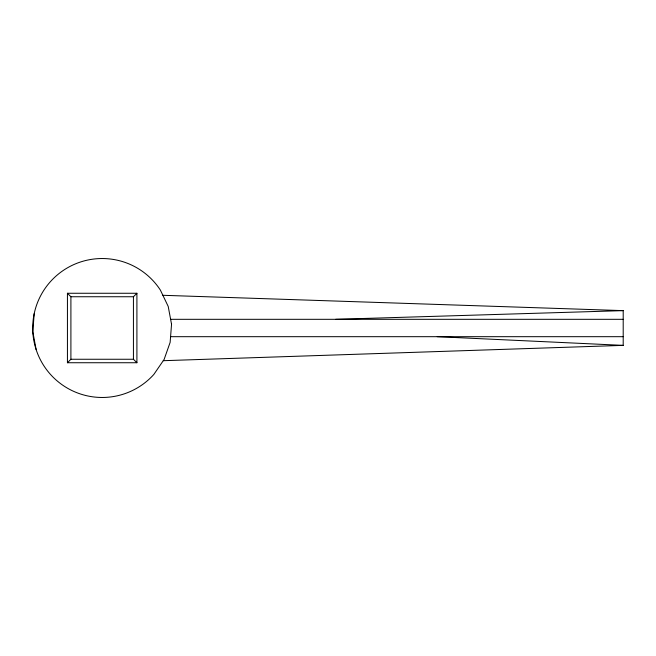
<?xml version="1.0" encoding="UTF-8"?>
<svg xmlns="http://www.w3.org/2000/svg" width="656" height="656" viewBox="0 0 656 656"><rect width="100%" height="100%" fill="white"/><g stroke="black" fill="none" stroke-linecap="round" stroke-linejoin="round"><path stroke-width="0.98" d="M34.202 313.642L32.8 331.723L36.129 349.55M67.437 362.735L70.905 359.258L70.905 296.742L67.437 293.265L136.907 293.265L136.907 362.735L67.437 362.735L67.437 293.265M136.907 362.735L133.43 359.258L133.43 296.742L136.907 293.265M163.262 360.702L623.2 345.368L623.2 310.632L162.877 295.29M335.716 319.316L623.2 310.632M70.905 296.742L133.43 296.742M170.617 319.316L623.2 319.316M170.585 336.684L623.2 336.684M70.905 359.258L133.43 359.258M437.249 336.684L623.2 345.368M171.544 324.277L170.142 342.358L164.107 359.463L153.857 374.42A69.47 69.47 0 0 1 51.422 375.445A69.47 69.47 0 0 1 59.327 273.314A69.47 69.47 0 0 1 160.384 290.091L168.215 306.45L171.544 324.277"/></g></svg>
